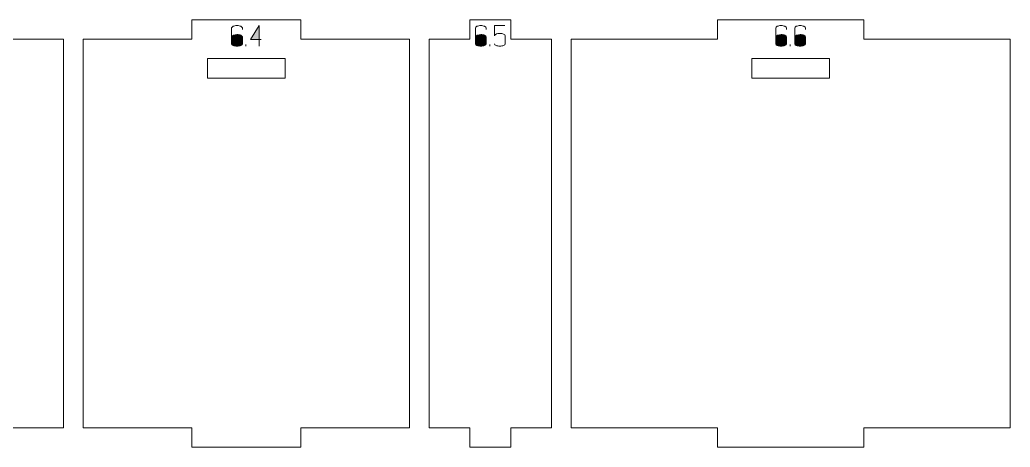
# Model space of a CAD drawing. Header units: centimetres. Extents: x -191 to 212, y -234 to 239.
# Drawn here: x 61.96 to 77.25, y -18.46 to -11.86 of the extents above; entities that cross this region are included whole.
import ezdxf

# ---------------------------------------------------------------- set-up
doc = ezdxf.new("R2010")
doc.units = ezdxf.units.CM
doc.header["$MEASUREMENT"] = 0
doc.layers.add('Capa 1', color=7, linetype='Continuous')

msp = doc.modelspace()

# ---------------------------------------------------------------- hatches: boundary and pattern name
at = {"layer": 'Capa 1', "true_color": 0x3e4095}
h = msp.add_hatch(color=175, dxfattribs=at)
edge = h.paths.add_edge_path()
edge.add_spline(control_points=[(65.31667, -12.26262), (65.29313, -12.26262), (65.27348, -12.25918), (65.25774, -12.2523), (65.24199, -12.24542), (65.23412, -12.23709), (65.23412, -12.22731), (65.23412, -12.22731), (65.23412, -12.12045), (65.23412, -12.12045), (65.23412, -12.12045), (65.23412, -11.98149), (65.23412, -11.98149), (65.23412, -11.97171), (65.24199, -11.96338), (65.25774, -11.9565), (65.27348, -11.94962), (65.29313, -11.94618), (65.31667, -11.94618), (65.34021, -11.94618), (65.35986, -11.94962), (65.3756, -11.9565), (65.39135, -11.96338), (65.39922, -11.97171), (65.39922, -11.98149), (65.39922, -11.98149), (65.39922, -12.00717), (65.39922, -12.00717), (65.39922, -12.00717), (65.39922, -11.98149), (65.39922, -11.98149), (65.39922, -11.97171), (65.39135, -11.96338), (65.3756, -11.9565), (65.35986, -11.94962), (65.34021, -11.94618), (65.31667, -11.94618), (65.29313, -11.94618), (65.27348, -11.94962), (65.25774, -11.9565), (65.24199, -11.96338), (65.23412, -11.97171), (65.23412, -11.98149), (65.23412, -11.98149), (65.23412, -12.12045), (65.23412, -12.12045), (65.23412, -12.11128), (65.24367, -12.1031), (65.26278, -12.09592), (65.28189, -12.08873), (65.29985, -12.08514), (65.31667, -12.08514), (65.34021, -12.08514), (65.35986, -12.08858), (65.3756, -12.09546), (65.39135, -12.10234), (65.39922, -12.11067), (65.39922, -12.12045), (65.39922, -12.12045), (65.39922, -12.22731), (65.39922, -12.22731), (65.39922, -12.23709), (65.39135, -12.24542), (65.3756, -12.2523), (65.35986, -12.25918), (65.34021, -12.26262), (65.31667, -12.26262)], knot_values=[0, 0, 0, 0, 0.04545455, 0.04545455, 0.04545455, 0.09090909, 0.09090909, 0.09090909, 0.13636364, 0.13636364, 0.13636364, 0.18181818, 0.18181818, 0.18181818, 0.22727273, 0.22727273, 0.22727273, 0.27272727, 0.27272727, 0.27272727, 0.31818182, 0.31818182, 0.31818182, 0.36363636, 0.36363636, 0.36363636, 0.40909091, 0.40909091, 0.40909091, 0.45454545, 0.45454545, 0.45454545, 0.5, 0.5, 0.5, 0.54545455, 0.54545455, 0.54545455, 0.59090909, 0.59090909, 0.59090909, 0.63636364, 0.63636364, 0.63636364, 0.68181818, 0.68181818, 0.68181818, 0.72727273, 0.72727273, 0.72727273, 0.77272727, 0.77272727, 0.77272727, 0.81818182, 0.81818182, 0.81818182, 0.86363636, 0.86363636, 0.86363636, 0.90909091, 0.90909091, 0.90909091, 0.95454545, 0.95454545, 0.95454545, 1, 1, 1, 1], degree=3, periodic=1)
h = msp.add_hatch(color=175, dxfattribs=at)
edge = h.paths.add_edge_path()
edge.add_spline(control_points=[(65.65742, -12.15806), (65.65742, -12.15806), (65.65742, -11.94572), (65.65742, -11.94572), (65.65742, -11.94572), (65.52763, -12.15806), (65.52763, -12.15806), (65.52763, -12.15806), (65.65742, -12.15806), (65.65742, -12.15806)], knot_values=[0, 0, 0, 0, 0.33333333, 0.33333333, 0.33333333, 0.66666667, 0.66666667, 0.66666667, 1, 1, 1, 1], degree=3, periodic=1)
h = msp.add_hatch(color=175, dxfattribs=at)
edge = h.paths.add_edge_path()
edge.add_spline(control_points=[(65.65742, -12.15806), (65.65742, -12.15806), (65.65742, -12.26262), (65.65742, -12.26262), (65.65742, -12.26262), (65.65742, -12.15806), (65.65742, -12.15806), (65.65742, -12.15806), (65.52763, -12.15806), (65.52763, -12.15806), (65.52763, -12.15806), (65.65742, -11.94572), (65.65742, -11.94572), (65.65742, -11.94572), (65.65742, -12.15806), (65.65742, -12.15806), (65.65742, -12.15806), (65.68723, -12.15806), (65.68723, -12.15806), (65.68723, -12.15806), (65.65742, -12.15806), (65.65742, -12.15806)], knot_values=[0, 0, 0, 0, 0.14285714, 0.14285714, 0.14285714, 0.28571429, 0.28571429, 0.28571429, 0.42857143, 0.42857143, 0.42857143, 0.57142857, 0.57142857, 0.57142857, 0.71428571, 0.71428571, 0.71428571, 0.85714286, 0.85714286, 0.85714286, 1, 1, 1, 1], degree=3, periodic=1)
h = msp.add_hatch(color=175, dxfattribs=at)
edge = h.paths.add_edge_path()
edge.add_spline(control_points=[(69.08, -12.26262), (69.05646, -12.26262), (69.03681, -12.25918), (69.02107, -12.2523), (69.00532, -12.24542), (68.99745, -12.23709), (68.99745, -12.22731), (68.99745, -12.22731), (68.99745, -12.12045), (68.99745, -12.12045), (68.99745, -12.12045), (68.99745, -11.98149), (68.99745, -11.98149), (68.99745, -11.97171), (69.00532, -11.96338), (69.02107, -11.9565), (69.03681, -11.94962), (69.05646, -11.94618), (69.08, -11.94618), (69.10354, -11.94618), (69.12319, -11.94962), (69.13893, -11.9565), (69.15468, -11.96338), (69.16255, -11.97171), (69.16255, -11.98149), (69.16255, -11.98149), (69.16255, -12.00717), (69.16255, -12.00717), (69.16255, -12.00717), (69.16255, -11.98149), (69.16255, -11.98149), (69.16255, -11.97171), (69.15468, -11.96338), (69.13893, -11.9565), (69.12319, -11.94962), (69.10354, -11.94618), (69.08, -11.94618), (69.05646, -11.94618), (69.03681, -11.94962), (69.02107, -11.9565), (69.00532, -11.96338), (68.99745, -11.97171), (68.99745, -11.98149), (68.99745, -11.98149), (68.99745, -12.12045), (68.99745, -12.12045), (68.99745, -12.11128), (69.007, -12.1031), (69.02611, -12.09592), (69.04522, -12.08873), (69.06318, -12.08514), (69.08, -12.08514), (69.10354, -12.08514), (69.12319, -12.08858), (69.13893, -12.09546), (69.15468, -12.10234), (69.16255, -12.11067), (69.16255, -12.12045), (69.16255, -12.12045), (69.16255, -12.22731), (69.16255, -12.22731), (69.16255, -12.23709), (69.15468, -12.24542), (69.13893, -12.2523), (69.12319, -12.25918), (69.10354, -12.26262), (69.08, -12.26262)], knot_values=[0, 0, 0, 0, 0.04545455, 0.04545455, 0.04545455, 0.09090909, 0.09090909, 0.09090909, 0.13636364, 0.13636364, 0.13636364, 0.18181818, 0.18181818, 0.18181818, 0.22727273, 0.22727273, 0.22727273, 0.27272727, 0.27272727, 0.27272727, 0.31818182, 0.31818182, 0.31818182, 0.36363636, 0.36363636, 0.36363636, 0.40909091, 0.40909091, 0.40909091, 0.45454545, 0.45454545, 0.45454545, 0.5, 0.5, 0.5, 0.54545455, 0.54545455, 0.54545455, 0.59090909, 0.59090909, 0.59090909, 0.63636364, 0.63636364, 0.63636364, 0.68181818, 0.68181818, 0.68181818, 0.72727273, 0.72727273, 0.72727273, 0.77272727, 0.77272727, 0.77272727, 0.81818182, 0.81818182, 0.81818182, 0.86363636, 0.86363636, 0.86363636, 0.90909091, 0.90909091, 0.90909091, 0.95454545, 0.95454545, 0.95454545, 1, 1, 1, 1], degree=3, periodic=1)
h = msp.add_hatch(color=175, dxfattribs=at)
edge = h.paths.add_edge_path()
edge.add_spline(control_points=[(69.37351, -12.26262), (69.34997, -12.26262), (69.33032, -12.25918), (69.31458, -12.2523), (69.29883, -12.24542), (69.29096, -12.23709), (69.29096, -12.22731), (69.29096, -12.23709), (69.29883, -12.24542), (69.31458, -12.2523), (69.33032, -12.25918), (69.34997, -12.26262), (69.37351, -12.26262), (69.39705, -12.26262), (69.4167, -12.25918), (69.43244, -12.2523), (69.44819, -12.24542), (69.45606, -12.23709), (69.45606, -12.22731), (69.45606, -12.22731), (69.45606, -12.10165), (69.45606, -12.10165), (69.45606, -12.09186), (69.44819, -12.08353), (69.43244, -12.07665), (69.4167, -12.06977), (69.39705, -12.06633), (69.37351, -12.06633), (69.35211, -12.06817), (69.3356, -12.07062), (69.32398, -12.07367), (69.31236, -12.07673), (69.30136, -12.08606), (69.29096, -12.10165), (69.29096, -12.10165), (69.29096, -11.94618), (69.29096, -11.94618), (69.29096, -11.94618), (69.45056, -11.94618), (69.45056, -11.94618), (69.45056, -11.94618), (69.29096, -11.94618), (69.29096, -11.94618), (69.29096, -11.94618), (69.29096, -12.10165), (69.29096, -12.10165), (69.30136, -12.08606), (69.31236, -12.07673), (69.32398, -12.07367), (69.3356, -12.07062), (69.35211, -12.06817), (69.37351, -12.06633), (69.39705, -12.06633), (69.4167, -12.06977), (69.43244, -12.07665), (69.44819, -12.08353), (69.45606, -12.09186), (69.45606, -12.10165), (69.45606, -12.10165), (69.45606, -12.22731), (69.45606, -12.22731), (69.45606, -12.23709), (69.44819, -12.24542), (69.43244, -12.2523), (69.4167, -12.25918), (69.39705, -12.26262), (69.37351, -12.26262)], knot_values=[0, 0, 0, 0, 0.04545455, 0.04545455, 0.04545455, 0.09090909, 0.09090909, 0.09090909, 0.13636364, 0.13636364, 0.13636364, 0.18181818, 0.18181818, 0.18181818, 0.22727273, 0.22727273, 0.22727273, 0.27272727, 0.27272727, 0.27272727, 0.31818182, 0.31818182, 0.31818182, 0.36363636, 0.36363636, 0.36363636, 0.40909091, 0.40909091, 0.40909091, 0.45454545, 0.45454545, 0.45454545, 0.5, 0.5, 0.5, 0.54545455, 0.54545455, 0.54545455, 0.59090909, 0.59090909, 0.59090909, 0.63636364, 0.63636364, 0.63636364, 0.68181818, 0.68181818, 0.68181818, 0.72727273, 0.72727273, 0.72727273, 0.77272727, 0.77272727, 0.77272727, 0.81818182, 0.81818182, 0.81818182, 0.86363636, 0.86363636, 0.86363636, 0.90909091, 0.90909091, 0.90909091, 0.95454545, 0.95454545, 0.95454545, 1, 1, 1, 1], degree=3, periodic=1)
h = msp.add_hatch(color=175, dxfattribs=at)
edge = h.paths.add_edge_path()
edge.add_spline(control_points=[(73.71483, -12.26262), (73.69129, -12.26262), (73.67164, -12.25918), (73.6559, -12.2523), (73.64015, -12.24542), (73.63228, -12.23709), (73.63228, -12.22731), (73.63228, -12.22731), (73.63228, -12.12045), (73.63228, -12.12045), (73.63228, -12.12045), (73.63228, -11.98149), (73.63228, -11.98149), (73.63228, -11.97171), (73.64015, -11.96338), (73.6559, -11.9565), (73.67164, -11.94962), (73.69129, -11.94618), (73.71483, -11.94618), (73.73837, -11.94618), (73.75802, -11.94962), (73.77376, -11.9565), (73.78951, -11.96338), (73.79738, -11.97171), (73.79738, -11.98149), (73.79738, -11.98149), (73.79738, -12.00717), (73.79738, -12.00717), (73.79738, -12.00717), (73.79738, -11.98149), (73.79738, -11.98149), (73.79738, -11.97171), (73.78951, -11.96338), (73.77376, -11.9565), (73.75802, -11.94962), (73.73837, -11.94618), (73.71483, -11.94618), (73.69129, -11.94618), (73.67164, -11.94962), (73.6559, -11.9565), (73.64015, -11.96338), (73.63228, -11.97171), (73.63228, -11.98149), (73.63228, -11.98149), (73.63228, -12.12045), (73.63228, -12.12045), (73.63228, -12.11128), (73.64183, -12.1031), (73.66094, -12.09592), (73.68005, -12.08873), (73.69801, -12.08514), (73.71483, -12.08514), (73.73837, -12.08514), (73.75802, -12.08858), (73.77376, -12.09546), (73.78951, -12.10234), (73.79738, -12.11067), (73.79738, -12.12045), (73.79738, -12.12045), (73.79738, -12.22731), (73.79738, -12.22731), (73.79738, -12.23709), (73.78951, -12.24542), (73.77376, -12.2523), (73.75802, -12.25918), (73.73837, -12.26262), (73.71483, -12.26262)], knot_values=[0, 0, 0, 0, 0.04545455, 0.04545455, 0.04545455, 0.09090909, 0.09090909, 0.09090909, 0.13636364, 0.13636364, 0.13636364, 0.18181818, 0.18181818, 0.18181818, 0.22727273, 0.22727273, 0.22727273, 0.27272727, 0.27272727, 0.27272727, 0.31818182, 0.31818182, 0.31818182, 0.36363636, 0.36363636, 0.36363636, 0.40909091, 0.40909091, 0.40909091, 0.45454545, 0.45454545, 0.45454545, 0.5, 0.5, 0.5, 0.54545455, 0.54545455, 0.54545455, 0.59090909, 0.59090909, 0.59090909, 0.63636364, 0.63636364, 0.63636364, 0.68181818, 0.68181818, 0.68181818, 0.72727273, 0.72727273, 0.72727273, 0.77272727, 0.77272727, 0.77272727, 0.81818182, 0.81818182, 0.81818182, 0.86363636, 0.86363636, 0.86363636, 0.90909091, 0.90909091, 0.90909091, 0.95454545, 0.95454545, 0.95454545, 1, 1, 1, 1], degree=3, periodic=1)
h = msp.add_hatch(color=175, dxfattribs=at)
edge = h.paths.add_edge_path()
edge.add_spline(control_points=[(74.00834, -12.26262), (73.9848, -12.26262), (73.96515, -12.25918), (73.94941, -12.2523), (73.93366, -12.24542), (73.92579, -12.23709), (73.92579, -12.22731), (73.92579, -12.22731), (73.92579, -12.12045), (73.92579, -12.12045), (73.92579, -12.12045), (73.92579, -11.98149), (73.92579, -11.98149), (73.92579, -11.97171), (73.93366, -11.96338), (73.94941, -11.9565), (73.96515, -11.94962), (73.9848, -11.94618), (74.00834, -11.94618), (74.03188, -11.94618), (74.05153, -11.94962), (74.06727, -11.9565), (74.08302, -11.96338), (74.09089, -11.97171), (74.09089, -11.98149), (74.09089, -11.98149), (74.09089, -12.00717), (74.09089, -12.00717), (74.09089, -12.00717), (74.09089, -11.98149), (74.09089, -11.98149), (74.09089, -11.97171), (74.08302, -11.96338), (74.06727, -11.9565), (74.05153, -11.94962), (74.03188, -11.94618), (74.00834, -11.94618), (73.9848, -11.94618), (73.96515, -11.94962), (73.94941, -11.9565), (73.93366, -11.96338), (73.92579, -11.97171), (73.92579, -11.98149), (73.92579, -11.98149), (73.92579, -12.12045), (73.92579, -12.12045), (73.92579, -12.11128), (73.93534, -12.1031), (73.95445, -12.09592), (73.97356, -12.08873), (73.99152, -12.08514), (74.00834, -12.08514), (74.03188, -12.08514), (74.05153, -12.08858), (74.06727, -12.09546), (74.08302, -12.10234), (74.09089, -12.11067), (74.09089, -12.12045), (74.09089, -12.12045), (74.09089, -12.22731), (74.09089, -12.22731), (74.09089, -12.23709), (74.08302, -12.24542), (74.06727, -12.2523), (74.05153, -12.25918), (74.03188, -12.26262), (74.00834, -12.26262)], knot_values=[0, 0, 0, 0, 0.04545455, 0.04545455, 0.04545455, 0.09090909, 0.09090909, 0.09090909, 0.13636364, 0.13636364, 0.13636364, 0.18181818, 0.18181818, 0.18181818, 0.22727273, 0.22727273, 0.22727273, 0.27272727, 0.27272727, 0.27272727, 0.31818182, 0.31818182, 0.31818182, 0.36363636, 0.36363636, 0.36363636, 0.40909091, 0.40909091, 0.40909091, 0.45454545, 0.45454545, 0.45454545, 0.5, 0.5, 0.5, 0.54545455, 0.54545455, 0.54545455, 0.59090909, 0.59090909, 0.59090909, 0.63636364, 0.63636364, 0.63636364, 0.68181818, 0.68181818, 0.68181818, 0.72727273, 0.72727273, 0.72727273, 0.77272727, 0.77272727, 0.77272727, 0.81818182, 0.81818182, 0.81818182, 0.86363636, 0.86363636, 0.86363636, 0.90909091, 0.90909091, 0.90909091, 0.95454545, 0.95454545, 0.95454545, 1, 1, 1, 1], degree=3, periodic=1)
h = msp.add_hatch(color=175, dxfattribs=at)
edge = h.paths.add_edge_path()
edge.add_spline(control_points=[(65.23412, -12.22731), (65.23412, -12.23709), (65.24199, -12.24542), (65.25774, -12.2523), (65.27348, -12.25918), (65.29313, -12.26262), (65.31667, -12.26262), (65.34021, -12.26262), (65.35986, -12.25918), (65.3756, -12.2523), (65.39135, -12.24542), (65.39922, -12.23709), (65.39922, -12.22731), (65.39922, -12.22731), (65.39922, -12.12045), (65.39922, -12.12045), (65.39922, -12.11067), (65.39135, -12.10234), (65.3756, -12.09546), (65.35986, -12.08858), (65.34021, -12.08514), (65.31667, -12.08514), (65.29985, -12.08514), (65.28189, -12.08873), (65.26278, -12.09592), (65.24367, -12.1031), (65.23412, -12.11128), (65.23412, -12.12045), (65.23412, -12.12045), (65.23412, -12.22731), (65.23412, -12.22731)], knot_values=[0, 0, 0, 0, 0.1, 0.1, 0.1, 0.2, 0.2, 0.2, 0.3, 0.3, 0.3, 0.4, 0.4, 0.4, 0.5, 0.5, 0.5, 0.6, 0.6, 0.6, 0.7, 0.7, 0.7, 0.8, 0.8, 0.8, 0.9, 0.9, 0.9, 1, 1, 1, 1], degree=3, periodic=1)
h = msp.add_hatch(color=175, dxfattribs=at)
edge = h.paths.add_edge_path()
edge.add_spline(control_points=[(68.99745, -12.22731), (68.99745, -12.23709), (69.00532, -12.24542), (69.02107, -12.2523), (69.03681, -12.25918), (69.05646, -12.26262), (69.08, -12.26262), (69.10354, -12.26262), (69.12319, -12.25918), (69.13893, -12.2523), (69.15468, -12.24542), (69.16255, -12.23709), (69.16255, -12.22731), (69.16255, -12.22731), (69.16255, -12.12045), (69.16255, -12.12045), (69.16255, -12.11067), (69.15468, -12.10234), (69.13893, -12.09546), (69.12319, -12.08858), (69.10354, -12.08514), (69.08, -12.08514), (69.06318, -12.08514), (69.04522, -12.08873), (69.02611, -12.09592), (69.007, -12.1031), (68.99745, -12.11128), (68.99745, -12.12045), (68.99745, -12.12045), (68.99745, -12.22731), (68.99745, -12.22731)], knot_values=[0, 0, 0, 0, 0.1, 0.1, 0.1, 0.2, 0.2, 0.2, 0.3, 0.3, 0.3, 0.4, 0.4, 0.4, 0.5, 0.5, 0.5, 0.6, 0.6, 0.6, 0.7, 0.7, 0.7, 0.8, 0.8, 0.8, 0.9, 0.9, 0.9, 1, 1, 1, 1], degree=3, periodic=1)
h = msp.add_hatch(color=175, dxfattribs=at)
edge = h.paths.add_edge_path()
edge.add_spline(control_points=[(73.63228, -12.22731), (73.63228, -12.23709), (73.64015, -12.24542), (73.6559, -12.2523), (73.67164, -12.25918), (73.69129, -12.26262), (73.71483, -12.26262), (73.73837, -12.26262), (73.75802, -12.25918), (73.77376, -12.2523), (73.78951, -12.24542), (73.79738, -12.23709), (73.79738, -12.22731), (73.79738, -12.22731), (73.79738, -12.12045), (73.79738, -12.12045), (73.79738, -12.11067), (73.78951, -12.10234), (73.77376, -12.09546), (73.75802, -12.08858), (73.73837, -12.08514), (73.71483, -12.08514), (73.69801, -12.08514), (73.68005, -12.08873), (73.66094, -12.09592), (73.64183, -12.1031), (73.63228, -12.11128), (73.63228, -12.12045), (73.63228, -12.12045), (73.63228, -12.22731), (73.63228, -12.22731)], knot_values=[0, 0, 0, 0, 0.1, 0.1, 0.1, 0.2, 0.2, 0.2, 0.3, 0.3, 0.3, 0.4, 0.4, 0.4, 0.5, 0.5, 0.5, 0.6, 0.6, 0.6, 0.7, 0.7, 0.7, 0.8, 0.8, 0.8, 0.9, 0.9, 0.9, 1, 1, 1, 1], degree=3, periodic=1)
h = msp.add_hatch(color=175, dxfattribs=at)
edge = h.paths.add_edge_path()
edge.add_spline(control_points=[(73.92579, -12.22731), (73.92579, -12.23709), (73.93366, -12.24542), (73.94941, -12.2523), (73.96515, -12.25918), (73.9848, -12.26262), (74.00834, -12.26262), (74.03188, -12.26262), (74.05153, -12.25918), (74.06727, -12.2523), (74.08302, -12.24542), (74.09089, -12.23709), (74.09089, -12.22731), (74.09089, -12.22731), (74.09089, -12.12045), (74.09089, -12.12045), (74.09089, -12.11067), (74.08302, -12.10234), (74.06727, -12.09546), (74.05153, -12.08858), (74.03188, -12.08514), (74.00834, -12.08514), (73.99152, -12.08514), (73.97356, -12.08873), (73.95445, -12.09592), (73.93534, -12.1031), (73.92579, -12.11128), (73.92579, -12.12045), (73.92579, -12.12045), (73.92579, -12.22731), (73.92579, -12.22731)], knot_values=[0, 0, 0, 0, 0.1, 0.1, 0.1, 0.2, 0.2, 0.2, 0.3, 0.3, 0.3, 0.4, 0.4, 0.4, 0.5, 0.5, 0.5, 0.6, 0.6, 0.6, 0.7, 0.7, 0.7, 0.8, 0.8, 0.8, 0.9, 0.9, 0.9, 1, 1, 1, 1], degree=3, periodic=1)
h = msp.add_hatch(color=175, dxfattribs=at)
edge = h.paths.add_edge_path()
edge.add_spline(control_points=[(65.45425, -12.26262), (65.45425, -12.26262), (65.45425, -12.24015), (65.45425, -12.24015), (65.45425, -12.24015), (65.45425, -12.26262), (65.45425, -12.26262)], knot_values=[0, 0, 0, 0, 0.5, 0.5, 0.5, 1, 1, 1, 1], degree=3, periodic=1)
h = msp.add_hatch(color=175, dxfattribs=at)
edge = h.paths.add_edge_path()
edge.add_spline(control_points=[(69.21758, -12.26262), (69.21758, -12.26262), (69.21758, -12.24015), (69.21758, -12.24015), (69.21758, -12.24015), (69.21758, -12.26262), (69.21758, -12.26262)], knot_values=[0, 0, 0, 0, 0.5, 0.5, 0.5, 1, 1, 1, 1], degree=3, periodic=1)
h = msp.add_hatch(color=175, dxfattribs=at)
edge = h.paths.add_edge_path()
edge.add_spline(control_points=[(73.85241, -12.26262), (73.85241, -12.26262), (73.85241, -12.24015), (73.85241, -12.24015), (73.85241, -12.24015), (73.85241, -12.26262), (73.85241, -12.26262)], knot_values=[0, 0, 0, 0, 0.5, 0.5, 0.5, 1, 1, 1, 1], degree=3, periodic=1)

# ---------------------------------------------------------------- linework, layer by layer
at = {"layer": 'Capa 1', "color": 240, "lineweight": 20}
for points, knots in [([(50.67975, -12.15622), (50.67975, -12.15622), (50.67975, -18.15622), (50.67975, -18.15622), (50.67975, -18.15622), (54.66648, -18.15622), (54.66648, -18.15622), (54.66648, -18.15622), (54.66648, -18.45622), (54.66648, -18.45622), (54.66648, -18.45622), (58.65321, -18.45622), (58.65321, -18.45622), (58.65321, -18.45622), (58.65321, -18.15622), (58.65321, -18.15622), (58.65321, -18.15622), (62.63994, -18.15622), (62.63994, -18.15622), (62.63994, -18.15622), (62.63994, -12.15622), (62.63994, -12.15622), (62.63994, -12.15622), (58.65321, -12.15622), (58.65321, -12.15622), (58.65321, -12.15622), (58.65321, -11.85622), (58.65321, -11.85622), (58.65321, -11.85622), (54.66648, -11.85622), (54.66648, -11.85622), (54.66648, -11.85622), (54.66648, -12.15622), (54.66648, -12.15622), (54.66648, -12.15622), (50.67975, -12.15622), (50.67975, -12.15622)], [0, 0, 0, 0, 0.08333333, 0.08333333, 0.08333333, 0.16666667, 0.16666667, 0.16666667, 0.25, 0.25, 0.25, 0.33333333, 0.33333333, 0.33333333, 0.41666667, 0.41666667, 0.41666667, 0.5, 0.5, 0.5, 0.58333333, 0.58333333, 0.58333333, 0.66666667, 0.66666667, 0.66666667, 0.75, 0.75, 0.75, 0.83333333, 0.83333333, 0.83333333, 0.91666667, 0.91666667, 0.91666667, 1, 1, 1, 1]), ([(62.93994, -12.15622), (62.93994, -12.15622), (62.93994, -18.15622), (62.93994, -18.15622), (62.93994, -18.15622), (64.62043, -18.15622), (64.62043, -18.15622), (64.62043, -18.15622), (64.62043, -18.45622), (64.62043, -18.45622), (64.62043, -18.45622), (66.30092, -18.45622), (66.30092, -18.45622), (66.30092, -18.45622), (66.30092, -18.15622), (66.30092, -18.15622), (66.30092, -18.15622), (67.98141, -18.15622), (67.98141, -18.15622), (67.98141, -18.15622), (67.98141, -12.15622), (67.98141, -12.15622), (67.98141, -12.15622), (66.30092, -12.15622), (66.30092, -12.15622), (66.30092, -12.15622), (66.30092, -11.85622), (66.30092, -11.85622), (66.30092, -11.85622), (64.62043, -11.85622), (64.62043, -11.85622), (64.62043, -11.85622), (64.62043, -12.15622), (64.62043, -12.15622), (64.62043, -12.15622), (62.93994, -12.15622), (62.93994, -12.15622)], [0, 0, 0, 0, 0.08333333, 0.08333333, 0.08333333, 0.16666667, 0.16666667, 0.16666667, 0.25, 0.25, 0.25, 0.33333333, 0.33333333, 0.33333333, 0.41666667, 0.41666667, 0.41666667, 0.5, 0.5, 0.5, 0.58333333, 0.58333333, 0.58333333, 0.66666667, 0.66666667, 0.66666667, 0.75, 0.75, 0.75, 0.83333333, 0.83333333, 0.83333333, 0.91666667, 0.91666667, 0.91666667, 1, 1, 1, 1]), ([(68.28141, -12.15622), (68.28141, -12.15622), (68.28141, -18.15622), (68.28141, -18.15622), (68.28141, -18.15622), (68.91164, -18.15622), (68.91164, -18.15622), (68.91164, -18.15622), (68.91164, -18.45622), (68.91164, -18.45622), (68.91164, -18.45622), (69.54187, -18.45622), (69.54187, -18.45622), (69.54187, -18.45622), (69.54187, -18.15622), (69.54187, -18.15622), (69.54187, -18.15622), (70.1721, -18.15622), (70.1721, -18.15622), (70.1721, -18.15622), (70.1721, -12.15622), (70.1721, -12.15622), (70.1721, -12.15622), (69.54187, -12.15622), (69.54187, -12.15622), (69.54187, -12.15622), (69.54187, -11.85622), (69.54187, -11.85622), (69.54187, -11.85622), (68.91164, -11.85622), (68.91164, -11.85622), (68.91164, -11.85622), (68.91164, -12.15622), (68.91164, -12.15622), (68.91164, -12.15622), (68.28141, -12.15622), (68.28141, -12.15622)], [0, 0, 0, 0, 0.08333333, 0.08333333, 0.08333333, 0.16666667, 0.16666667, 0.16666667, 0.25, 0.25, 0.25, 0.33333333, 0.33333333, 0.33333333, 0.41666667, 0.41666667, 0.41666667, 0.5, 0.5, 0.5, 0.58333333, 0.58333333, 0.58333333, 0.66666667, 0.66666667, 0.66666667, 0.75, 0.75, 0.75, 0.83333333, 0.83333333, 0.83333333, 0.91666667, 0.91666667, 0.91666667, 1, 1, 1, 1]), ([(70.4721, -12.15622), (70.4721, -12.15622), (70.4721, -18.15622), (70.4721, -18.15622), (70.4721, -18.15622), (72.73175, -18.15622), (72.73175, -18.15622), (72.73175, -18.15622), (72.73175, -18.45622), (72.73175, -18.45622), (72.73175, -18.45622), (74.99141, -18.45622), (74.99141, -18.45622), (74.99141, -18.45622), (74.99141, -18.15622), (74.99141, -18.15622), (74.99141, -18.15622), (77.25107, -18.15622), (77.25107, -18.15622), (77.25107, -18.15622), (77.25107, -12.15622), (77.25107, -12.15622), (77.25107, -12.15622), (74.99141, -12.15622), (74.99141, -12.15622), (74.99141, -12.15622), (74.99141, -11.85622), (74.99141, -11.85622), (74.99141, -11.85622), (72.73175, -11.85622), (72.73175, -11.85622), (72.73175, -11.85622), (72.73175, -12.15622), (72.73175, -12.15622), (72.73175, -12.15622), (70.4721, -12.15622), (70.4721, -12.15622)], [0, 0, 0, 0, 0.08333333, 0.08333333, 0.08333333, 0.16666667, 0.16666667, 0.16666667, 0.25, 0.25, 0.25, 0.33333333, 0.33333333, 0.33333333, 0.41666667, 0.41666667, 0.41666667, 0.5, 0.5, 0.5, 0.58333333, 0.58333333, 0.58333333, 0.66666667, 0.66666667, 0.66666667, 0.75, 0.75, 0.75, 0.83333333, 0.83333333, 0.83333333, 0.91666667, 0.91666667, 0.91666667, 1, 1, 1, 1]), ([(64.86067, -12.75596), (64.86067, -12.75596), (66.06067, -12.75596), (66.06067, -12.75596), (66.06067, -12.75596), (66.06067, -12.45596), (66.06067, -12.45596), (66.06067, -12.45596), (64.86067, -12.45596), (64.86067, -12.45596), (64.86067, -12.45596), (64.86067, -12.75596), (64.86067, -12.75596)], [0, 0, 0, 0, 0.25, 0.25, 0.25, 0.5, 0.5, 0.5, 0.75, 0.75, 0.75, 1, 1, 1, 1]), ([(73.26158, -12.75596), (73.26158, -12.75596), (74.46158, -12.75596), (74.46158, -12.75596), (74.46158, -12.75596), (74.46158, -12.45596), (74.46158, -12.45596), (74.46158, -12.45596), (73.26158, -12.45596), (73.26158, -12.45596), (73.26158, -12.45596), (73.26158, -12.75596), (73.26158, -12.75596)], [0, 0, 0, 0, 0.25, 0.25, 0.25, 0.5, 0.5, 0.5, 0.75, 0.75, 0.75, 1, 1, 1, 1])]:
    msp.add_open_spline(points, degree=3, knots=knots, dxfattribs=at)
at = {"layer": 'Capa 1', "color": 114, "lineweight": 9}
for points, knots in [([(65.31667, -12.26262), (65.29313, -12.26262), (65.27348, -12.25918), (65.25774, -12.2523), (65.24199, -12.24542), (65.23412, -12.23709), (65.23412, -12.22731), (65.23412, -12.22731), (65.23412, -12.12045), (65.23412, -12.12045), (65.23412, -12.12045), (65.23412, -11.98149), (65.23412, -11.98149), (65.23412, -11.97171), (65.24199, -11.96338), (65.25774, -11.9565), (65.27348, -11.94962), (65.29313, -11.94618), (65.31667, -11.94618), (65.34021, -11.94618), (65.35986, -11.94962), (65.3756, -11.9565), (65.39135, -11.96338), (65.39922, -11.97171), (65.39922, -11.98149), (65.39922, -11.98149), (65.39922, -12.00717), (65.39922, -12.00717), (65.39922, -12.00717), (65.39922, -11.98149), (65.39922, -11.98149), (65.39922, -11.97171), (65.39135, -11.96338), (65.3756, -11.9565), (65.35986, -11.94962), (65.34021, -11.94618), (65.31667, -11.94618), (65.29313, -11.94618), (65.27348, -11.94962), (65.25774, -11.9565), (65.24199, -11.96338), (65.23412, -11.97171), (65.23412, -11.98149), (65.23412, -11.98149), (65.23412, -12.12045), (65.23412, -12.12045), (65.23412, -12.11128), (65.24367, -12.1031), (65.26278, -12.09592), (65.28189, -12.08873), (65.29985, -12.08514), (65.31667, -12.08514), (65.34021, -12.08514), (65.35986, -12.08858), (65.3756, -12.09546), (65.39135, -12.10234), (65.39922, -12.11067), (65.39922, -12.12045), (65.39922, -12.12045), (65.39922, -12.22731), (65.39922, -12.22731), (65.39922, -12.23709), (65.39135, -12.24542), (65.3756, -12.2523), (65.35986, -12.25918), (65.34021, -12.26262), (65.31667, -12.26262)], [0, 0, 0, 0, 0.04545455, 0.04545455, 0.04545455, 0.09090909, 0.09090909, 0.09090909, 0.13636364, 0.13636364, 0.13636364, 0.18181818, 0.18181818, 0.18181818, 0.22727273, 0.22727273, 0.22727273, 0.27272727, 0.27272727, 0.27272727, 0.31818182, 0.31818182, 0.31818182, 0.36363636, 0.36363636, 0.36363636, 0.40909091, 0.40909091, 0.40909091, 0.45454545, 0.45454545, 0.45454545, 0.5, 0.5, 0.5, 0.54545455, 0.54545455, 0.54545455, 0.59090909, 0.59090909, 0.59090909, 0.63636364, 0.63636364, 0.63636364, 0.68181818, 0.68181818, 0.68181818, 0.72727273, 0.72727273, 0.72727273, 0.77272727, 0.77272727, 0.77272727, 0.81818182, 0.81818182, 0.81818182, 0.86363636, 0.86363636, 0.86363636, 0.90909091, 0.90909091, 0.90909091, 0.95454545, 0.95454545, 0.95454545, 1, 1, 1, 1]), ([(65.65742, -12.15806), (65.65742, -12.15806), (65.65742, -11.94572), (65.65742, -11.94572), (65.65742, -11.94572), (65.52763, -12.15806), (65.52763, -12.15806), (65.52763, -12.15806), (65.65742, -12.15806), (65.65742, -12.15806)], [0, 0, 0, 0, 0.33333333, 0.33333333, 0.33333333, 0.66666667, 0.66666667, 0.66666667, 1, 1, 1, 1]), ([(65.65742, -12.15806), (65.65742, -12.15806), (65.65742, -12.26262), (65.65742, -12.26262), (65.65742, -12.26262), (65.65742, -12.15806), (65.65742, -12.15806), (65.65742, -12.15806), (65.52763, -12.15806), (65.52763, -12.15806), (65.52763, -12.15806), (65.65742, -11.94572), (65.65742, -11.94572), (65.65742, -11.94572), (65.65742, -12.15806), (65.65742, -12.15806), (65.65742, -12.15806), (65.68723, -12.15806), (65.68723, -12.15806), (65.68723, -12.15806), (65.65742, -12.15806), (65.65742, -12.15806)], [0, 0, 0, 0, 0.14285714, 0.14285714, 0.14285714, 0.28571429, 0.28571429, 0.28571429, 0.42857143, 0.42857143, 0.42857143, 0.57142857, 0.57142857, 0.57142857, 0.71428571, 0.71428571, 0.71428571, 0.85714286, 0.85714286, 0.85714286, 1, 1, 1, 1]), ([(69.08, -12.26262), (69.05646, -12.26262), (69.03681, -12.25918), (69.02107, -12.2523), (69.00532, -12.24542), (68.99745, -12.23709), (68.99745, -12.22731), (68.99745, -12.22731), (68.99745, -12.12045), (68.99745, -12.12045), (68.99745, -12.12045), (68.99745, -11.98149), (68.99745, -11.98149), (68.99745, -11.97171), (69.00532, -11.96338), (69.02107, -11.9565), (69.03681, -11.94962), (69.05646, -11.94618), (69.08, -11.94618), (69.10354, -11.94618), (69.12319, -11.94962), (69.13893, -11.9565), (69.15468, -11.96338), (69.16255, -11.97171), (69.16255, -11.98149), (69.16255, -11.98149), (69.16255, -12.00717), (69.16255, -12.00717), (69.16255, -12.00717), (69.16255, -11.98149), (69.16255, -11.98149), (69.16255, -11.97171), (69.15468, -11.96338), (69.13893, -11.9565), (69.12319, -11.94962), (69.10354, -11.94618), (69.08, -11.94618), (69.05646, -11.94618), (69.03681, -11.94962), (69.02107, -11.9565), (69.00532, -11.96338), (68.99745, -11.97171), (68.99745, -11.98149), (68.99745, -11.98149), (68.99745, -12.12045), (68.99745, -12.12045), (68.99745, -12.11128), (69.007, -12.1031), (69.02611, -12.09592), (69.04522, -12.08873), (69.06318, -12.08514), (69.08, -12.08514), (69.10354, -12.08514), (69.12319, -12.08858), (69.13893, -12.09546), (69.15468, -12.10234), (69.16255, -12.11067), (69.16255, -12.12045), (69.16255, -12.12045), (69.16255, -12.22731), (69.16255, -12.22731), (69.16255, -12.23709), (69.15468, -12.24542), (69.13893, -12.2523), (69.12319, -12.25918), (69.10354, -12.26262), (69.08, -12.26262)], [0, 0, 0, 0, 0.04545455, 0.04545455, 0.04545455, 0.09090909, 0.09090909, 0.09090909, 0.13636364, 0.13636364, 0.13636364, 0.18181818, 0.18181818, 0.18181818, 0.22727273, 0.22727273, 0.22727273, 0.27272727, 0.27272727, 0.27272727, 0.31818182, 0.31818182, 0.31818182, 0.36363636, 0.36363636, 0.36363636, 0.40909091, 0.40909091, 0.40909091, 0.45454545, 0.45454545, 0.45454545, 0.5, 0.5, 0.5, 0.54545455, 0.54545455, 0.54545455, 0.59090909, 0.59090909, 0.59090909, 0.63636364, 0.63636364, 0.63636364, 0.68181818, 0.68181818, 0.68181818, 0.72727273, 0.72727273, 0.72727273, 0.77272727, 0.77272727, 0.77272727, 0.81818182, 0.81818182, 0.81818182, 0.86363636, 0.86363636, 0.86363636, 0.90909091, 0.90909091, 0.90909091, 0.95454545, 0.95454545, 0.95454545, 1, 1, 1, 1]), ([(69.37351, -12.26262), (69.34997, -12.26262), (69.33032, -12.25918), (69.31458, -12.2523), (69.29883, -12.24542), (69.29096, -12.23709), (69.29096, -12.22731), (69.29096, -12.23709), (69.29883, -12.24542), (69.31458, -12.2523), (69.33032, -12.25918), (69.34997, -12.26262), (69.37351, -12.26262), (69.39705, -12.26262), (69.4167, -12.25918), (69.43244, -12.2523), (69.44819, -12.24542), (69.45606, -12.23709), (69.45606, -12.22731), (69.45606, -12.22731), (69.45606, -12.10165), (69.45606, -12.10165), (69.45606, -12.09186), (69.44819, -12.08353), (69.43244, -12.07665), (69.4167, -12.06977), (69.39705, -12.06633), (69.37351, -12.06633), (69.35211, -12.06817), (69.3356, -12.07062), (69.32398, -12.07367), (69.31236, -12.07673), (69.30136, -12.08606), (69.29096, -12.10165), (69.29096, -12.10165), (69.29096, -11.94618), (69.29096, -11.94618), (69.29096, -11.94618), (69.45056, -11.94618), (69.45056, -11.94618), (69.45056, -11.94618), (69.29096, -11.94618), (69.29096, -11.94618), (69.29096, -11.94618), (69.29096, -12.10165), (69.29096, -12.10165), (69.30136, -12.08606), (69.31236, -12.07673), (69.32398, -12.07367), (69.3356, -12.07062), (69.35211, -12.06817), (69.37351, -12.06633), (69.39705, -12.06633), (69.4167, -12.06977), (69.43244, -12.07665), (69.44819, -12.08353), (69.45606, -12.09186), (69.45606, -12.10165), (69.45606, -12.10165), (69.45606, -12.22731), (69.45606, -12.22731), (69.45606, -12.23709), (69.44819, -12.24542), (69.43244, -12.2523), (69.4167, -12.25918), (69.39705, -12.26262), (69.37351, -12.26262)], [0, 0, 0, 0, 0.04545455, 0.04545455, 0.04545455, 0.09090909, 0.09090909, 0.09090909, 0.13636364, 0.13636364, 0.13636364, 0.18181818, 0.18181818, 0.18181818, 0.22727273, 0.22727273, 0.22727273, 0.27272727, 0.27272727, 0.27272727, 0.31818182, 0.31818182, 0.31818182, 0.36363636, 0.36363636, 0.36363636, 0.40909091, 0.40909091, 0.40909091, 0.45454545, 0.45454545, 0.45454545, 0.5, 0.5, 0.5, 0.54545455, 0.54545455, 0.54545455, 0.59090909, 0.59090909, 0.59090909, 0.63636364, 0.63636364, 0.63636364, 0.68181818, 0.68181818, 0.68181818, 0.72727273, 0.72727273, 0.72727273, 0.77272727, 0.77272727, 0.77272727, 0.81818182, 0.81818182, 0.81818182, 0.86363636, 0.86363636, 0.86363636, 0.90909091, 0.90909091, 0.90909091, 0.95454545, 0.95454545, 0.95454545, 1, 1, 1, 1]), ([(73.71483, -12.26262), (73.69129, -12.26262), (73.67164, -12.25918), (73.6559, -12.2523), (73.64015, -12.24542), (73.63228, -12.23709), (73.63228, -12.22731), (73.63228, -12.22731), (73.63228, -12.12045), (73.63228, -12.12045), (73.63228, -12.12045), (73.63228, -11.98149), (73.63228, -11.98149), (73.63228, -11.97171), (73.64015, -11.96338), (73.6559, -11.9565), (73.67164, -11.94962), (73.69129, -11.94618), (73.71483, -11.94618), (73.73837, -11.94618), (73.75802, -11.94962), (73.77376, -11.9565), (73.78951, -11.96338), (73.79738, -11.97171), (73.79738, -11.98149), (73.79738, -11.98149), (73.79738, -12.00717), (73.79738, -12.00717), (73.79738, -12.00717), (73.79738, -11.98149), (73.79738, -11.98149), (73.79738, -11.97171), (73.78951, -11.96338), (73.77376, -11.9565), (73.75802, -11.94962), (73.73837, -11.94618), (73.71483, -11.94618), (73.69129, -11.94618), (73.67164, -11.94962), (73.6559, -11.9565), (73.64015, -11.96338), (73.63228, -11.97171), (73.63228, -11.98149), (73.63228, -11.98149), (73.63228, -12.12045), (73.63228, -12.12045), (73.63228, -12.11128), (73.64183, -12.1031), (73.66094, -12.09592), (73.68005, -12.08873), (73.69801, -12.08514), (73.71483, -12.08514), (73.73837, -12.08514), (73.75802, -12.08858), (73.77376, -12.09546), (73.78951, -12.10234), (73.79738, -12.11067), (73.79738, -12.12045), (73.79738, -12.12045), (73.79738, -12.22731), (73.79738, -12.22731), (73.79738, -12.23709), (73.78951, -12.24542), (73.77376, -12.2523), (73.75802, -12.25918), (73.73837, -12.26262), (73.71483, -12.26262)], [0, 0, 0, 0, 0.04545455, 0.04545455, 0.04545455, 0.09090909, 0.09090909, 0.09090909, 0.13636364, 0.13636364, 0.13636364, 0.18181818, 0.18181818, 0.18181818, 0.22727273, 0.22727273, 0.22727273, 0.27272727, 0.27272727, 0.27272727, 0.31818182, 0.31818182, 0.31818182, 0.36363636, 0.36363636, 0.36363636, 0.40909091, 0.40909091, 0.40909091, 0.45454545, 0.45454545, 0.45454545, 0.5, 0.5, 0.5, 0.54545455, 0.54545455, 0.54545455, 0.59090909, 0.59090909, 0.59090909, 0.63636364, 0.63636364, 0.63636364, 0.68181818, 0.68181818, 0.68181818, 0.72727273, 0.72727273, 0.72727273, 0.77272727, 0.77272727, 0.77272727, 0.81818182, 0.81818182, 0.81818182, 0.86363636, 0.86363636, 0.86363636, 0.90909091, 0.90909091, 0.90909091, 0.95454545, 0.95454545, 0.95454545, 1, 1, 1, 1]), ([(74.00834, -12.26262), (73.9848, -12.26262), (73.96515, -12.25918), (73.94941, -12.2523), (73.93366, -12.24542), (73.92579, -12.23709), (73.92579, -12.22731), (73.92579, -12.22731), (73.92579, -12.12045), (73.92579, -12.12045), (73.92579, -12.12045), (73.92579, -11.98149), (73.92579, -11.98149), (73.92579, -11.97171), (73.93366, -11.96338), (73.94941, -11.9565), (73.96515, -11.94962), (73.9848, -11.94618), (74.00834, -11.94618), (74.03188, -11.94618), (74.05153, -11.94962), (74.06727, -11.9565), (74.08302, -11.96338), (74.09089, -11.97171), (74.09089, -11.98149), (74.09089, -11.98149), (74.09089, -12.00717), (74.09089, -12.00717), (74.09089, -12.00717), (74.09089, -11.98149), (74.09089, -11.98149), (74.09089, -11.97171), (74.08302, -11.96338), (74.06727, -11.9565), (74.05153, -11.94962), (74.03188, -11.94618), (74.00834, -11.94618), (73.9848, -11.94618), (73.96515, -11.94962), (73.94941, -11.9565), (73.93366, -11.96338), (73.92579, -11.97171), (73.92579, -11.98149), (73.92579, -11.98149), (73.92579, -12.12045), (73.92579, -12.12045), (73.92579, -12.11128), (73.93534, -12.1031), (73.95445, -12.09592), (73.97356, -12.08873), (73.99152, -12.08514), (74.00834, -12.08514), (74.03188, -12.08514), (74.05153, -12.08858), (74.06727, -12.09546), (74.08302, -12.10234), (74.09089, -12.11067), (74.09089, -12.12045), (74.09089, -12.12045), (74.09089, -12.22731), (74.09089, -12.22731), (74.09089, -12.23709), (74.08302, -12.24542), (74.06727, -12.2523), (74.05153, -12.25918), (74.03188, -12.26262), (74.00834, -12.26262)], [0, 0, 0, 0, 0.04545455, 0.04545455, 0.04545455, 0.09090909, 0.09090909, 0.09090909, 0.13636364, 0.13636364, 0.13636364, 0.18181818, 0.18181818, 0.18181818, 0.22727273, 0.22727273, 0.22727273, 0.27272727, 0.27272727, 0.27272727, 0.31818182, 0.31818182, 0.31818182, 0.36363636, 0.36363636, 0.36363636, 0.40909091, 0.40909091, 0.40909091, 0.45454545, 0.45454545, 0.45454545, 0.5, 0.5, 0.5, 0.54545455, 0.54545455, 0.54545455, 0.59090909, 0.59090909, 0.59090909, 0.63636364, 0.63636364, 0.63636364, 0.68181818, 0.68181818, 0.68181818, 0.72727273, 0.72727273, 0.72727273, 0.77272727, 0.77272727, 0.77272727, 0.81818182, 0.81818182, 0.81818182, 0.86363636, 0.86363636, 0.86363636, 0.90909091, 0.90909091, 0.90909091, 0.95454545, 0.95454545, 0.95454545, 1, 1, 1, 1]), ([(65.23412, -12.22731), (65.23412, -12.23709), (65.24199, -12.24542), (65.25774, -12.2523), (65.27348, -12.25918), (65.29313, -12.26262), (65.31667, -12.26262), (65.34021, -12.26262), (65.35986, -12.25918), (65.3756, -12.2523), (65.39135, -12.24542), (65.39922, -12.23709), (65.39922, -12.22731), (65.39922, -12.22731), (65.39922, -12.12045), (65.39922, -12.12045), (65.39922, -12.11067), (65.39135, -12.10234), (65.3756, -12.09546), (65.35986, -12.08858), (65.34021, -12.08514), (65.31667, -12.08514), (65.29985, -12.08514), (65.28189, -12.08873), (65.26278, -12.09592), (65.24367, -12.1031), (65.23412, -12.11128), (65.23412, -12.12045), (65.23412, -12.12045), (65.23412, -12.22731), (65.23412, -12.22731)], [0, 0, 0, 0, 0.1, 0.1, 0.1, 0.2, 0.2, 0.2, 0.3, 0.3, 0.3, 0.4, 0.4, 0.4, 0.5, 0.5, 0.5, 0.6, 0.6, 0.6, 0.7, 0.7, 0.7, 0.8, 0.8, 0.8, 0.9, 0.9, 0.9, 1, 1, 1, 1]), ([(68.99745, -12.22731), (68.99745, -12.23709), (69.00532, -12.24542), (69.02107, -12.2523), (69.03681, -12.25918), (69.05646, -12.26262), (69.08, -12.26262), (69.10354, -12.26262), (69.12319, -12.25918), (69.13893, -12.2523), (69.15468, -12.24542), (69.16255, -12.23709), (69.16255, -12.22731), (69.16255, -12.22731), (69.16255, -12.12045), (69.16255, -12.12045), (69.16255, -12.11067), (69.15468, -12.10234), (69.13893, -12.09546), (69.12319, -12.08858), (69.10354, -12.08514), (69.08, -12.08514), (69.06318, -12.08514), (69.04522, -12.08873), (69.02611, -12.09592), (69.007, -12.1031), (68.99745, -12.11128), (68.99745, -12.12045), (68.99745, -12.12045), (68.99745, -12.22731), (68.99745, -12.22731)], [0, 0, 0, 0, 0.1, 0.1, 0.1, 0.2, 0.2, 0.2, 0.3, 0.3, 0.3, 0.4, 0.4, 0.4, 0.5, 0.5, 0.5, 0.6, 0.6, 0.6, 0.7, 0.7, 0.7, 0.8, 0.8, 0.8, 0.9, 0.9, 0.9, 1, 1, 1, 1]), ([(73.63228, -12.22731), (73.63228, -12.23709), (73.64015, -12.24542), (73.6559, -12.2523), (73.67164, -12.25918), (73.69129, -12.26262), (73.71483, -12.26262), (73.73837, -12.26262), (73.75802, -12.25918), (73.77376, -12.2523), (73.78951, -12.24542), (73.79738, -12.23709), (73.79738, -12.22731), (73.79738, -12.22731), (73.79738, -12.12045), (73.79738, -12.12045), (73.79738, -12.11067), (73.78951, -12.10234), (73.77376, -12.09546), (73.75802, -12.08858), (73.73837, -12.08514), (73.71483, -12.08514), (73.69801, -12.08514), (73.68005, -12.08873), (73.66094, -12.09592), (73.64183, -12.1031), (73.63228, -12.11128), (73.63228, -12.12045), (73.63228, -12.12045), (73.63228, -12.22731), (73.63228, -12.22731)], [0, 0, 0, 0, 0.1, 0.1, 0.1, 0.2, 0.2, 0.2, 0.3, 0.3, 0.3, 0.4, 0.4, 0.4, 0.5, 0.5, 0.5, 0.6, 0.6, 0.6, 0.7, 0.7, 0.7, 0.8, 0.8, 0.8, 0.9, 0.9, 0.9, 1, 1, 1, 1]), ([(73.92579, -12.22731), (73.92579, -12.23709), (73.93366, -12.24542), (73.94941, -12.2523), (73.96515, -12.25918), (73.9848, -12.26262), (74.00834, -12.26262), (74.03188, -12.26262), (74.05153, -12.25918), (74.06727, -12.2523), (74.08302, -12.24542), (74.09089, -12.23709), (74.09089, -12.22731), (74.09089, -12.22731), (74.09089, -12.12045), (74.09089, -12.12045), (74.09089, -12.11067), (74.08302, -12.10234), (74.06727, -12.09546), (74.05153, -12.08858), (74.03188, -12.08514), (74.00834, -12.08514), (73.99152, -12.08514), (73.97356, -12.08873), (73.95445, -12.09592), (73.93534, -12.1031), (73.92579, -12.11128), (73.92579, -12.12045), (73.92579, -12.12045), (73.92579, -12.22731), (73.92579, -12.22731)], [0, 0, 0, 0, 0.1, 0.1, 0.1, 0.2, 0.2, 0.2, 0.3, 0.3, 0.3, 0.4, 0.4, 0.4, 0.5, 0.5, 0.5, 0.6, 0.6, 0.6, 0.7, 0.7, 0.7, 0.8, 0.8, 0.8, 0.9, 0.9, 0.9, 1, 1, 1, 1]), ([(65.45425, -12.26262), (65.45425, -12.26262), (65.45425, -12.24015), (65.45425, -12.24015), (65.45425, -12.24015), (65.45425, -12.26262), (65.45425, -12.26262)], [0, 0, 0, 0, 0.5, 0.5, 0.5, 1, 1, 1, 1]), ([(69.21758, -12.26262), (69.21758, -12.26262), (69.21758, -12.24015), (69.21758, -12.24015), (69.21758, -12.24015), (69.21758, -12.26262), (69.21758, -12.26262)], [0, 0, 0, 0, 0.5, 0.5, 0.5, 1, 1, 1, 1]), ([(73.85241, -12.26262), (73.85241, -12.26262), (73.85241, -12.24015), (73.85241, -12.24015), (73.85241, -12.24015), (73.85241, -12.26262), (73.85241, -12.26262)], [0, 0, 0, 0, 0.5, 0.5, 0.5, 1, 1, 1, 1])]:
    msp.add_open_spline(points, degree=3, knots=knots, dxfattribs=at)

doc.saveas('drawing.dxf')
